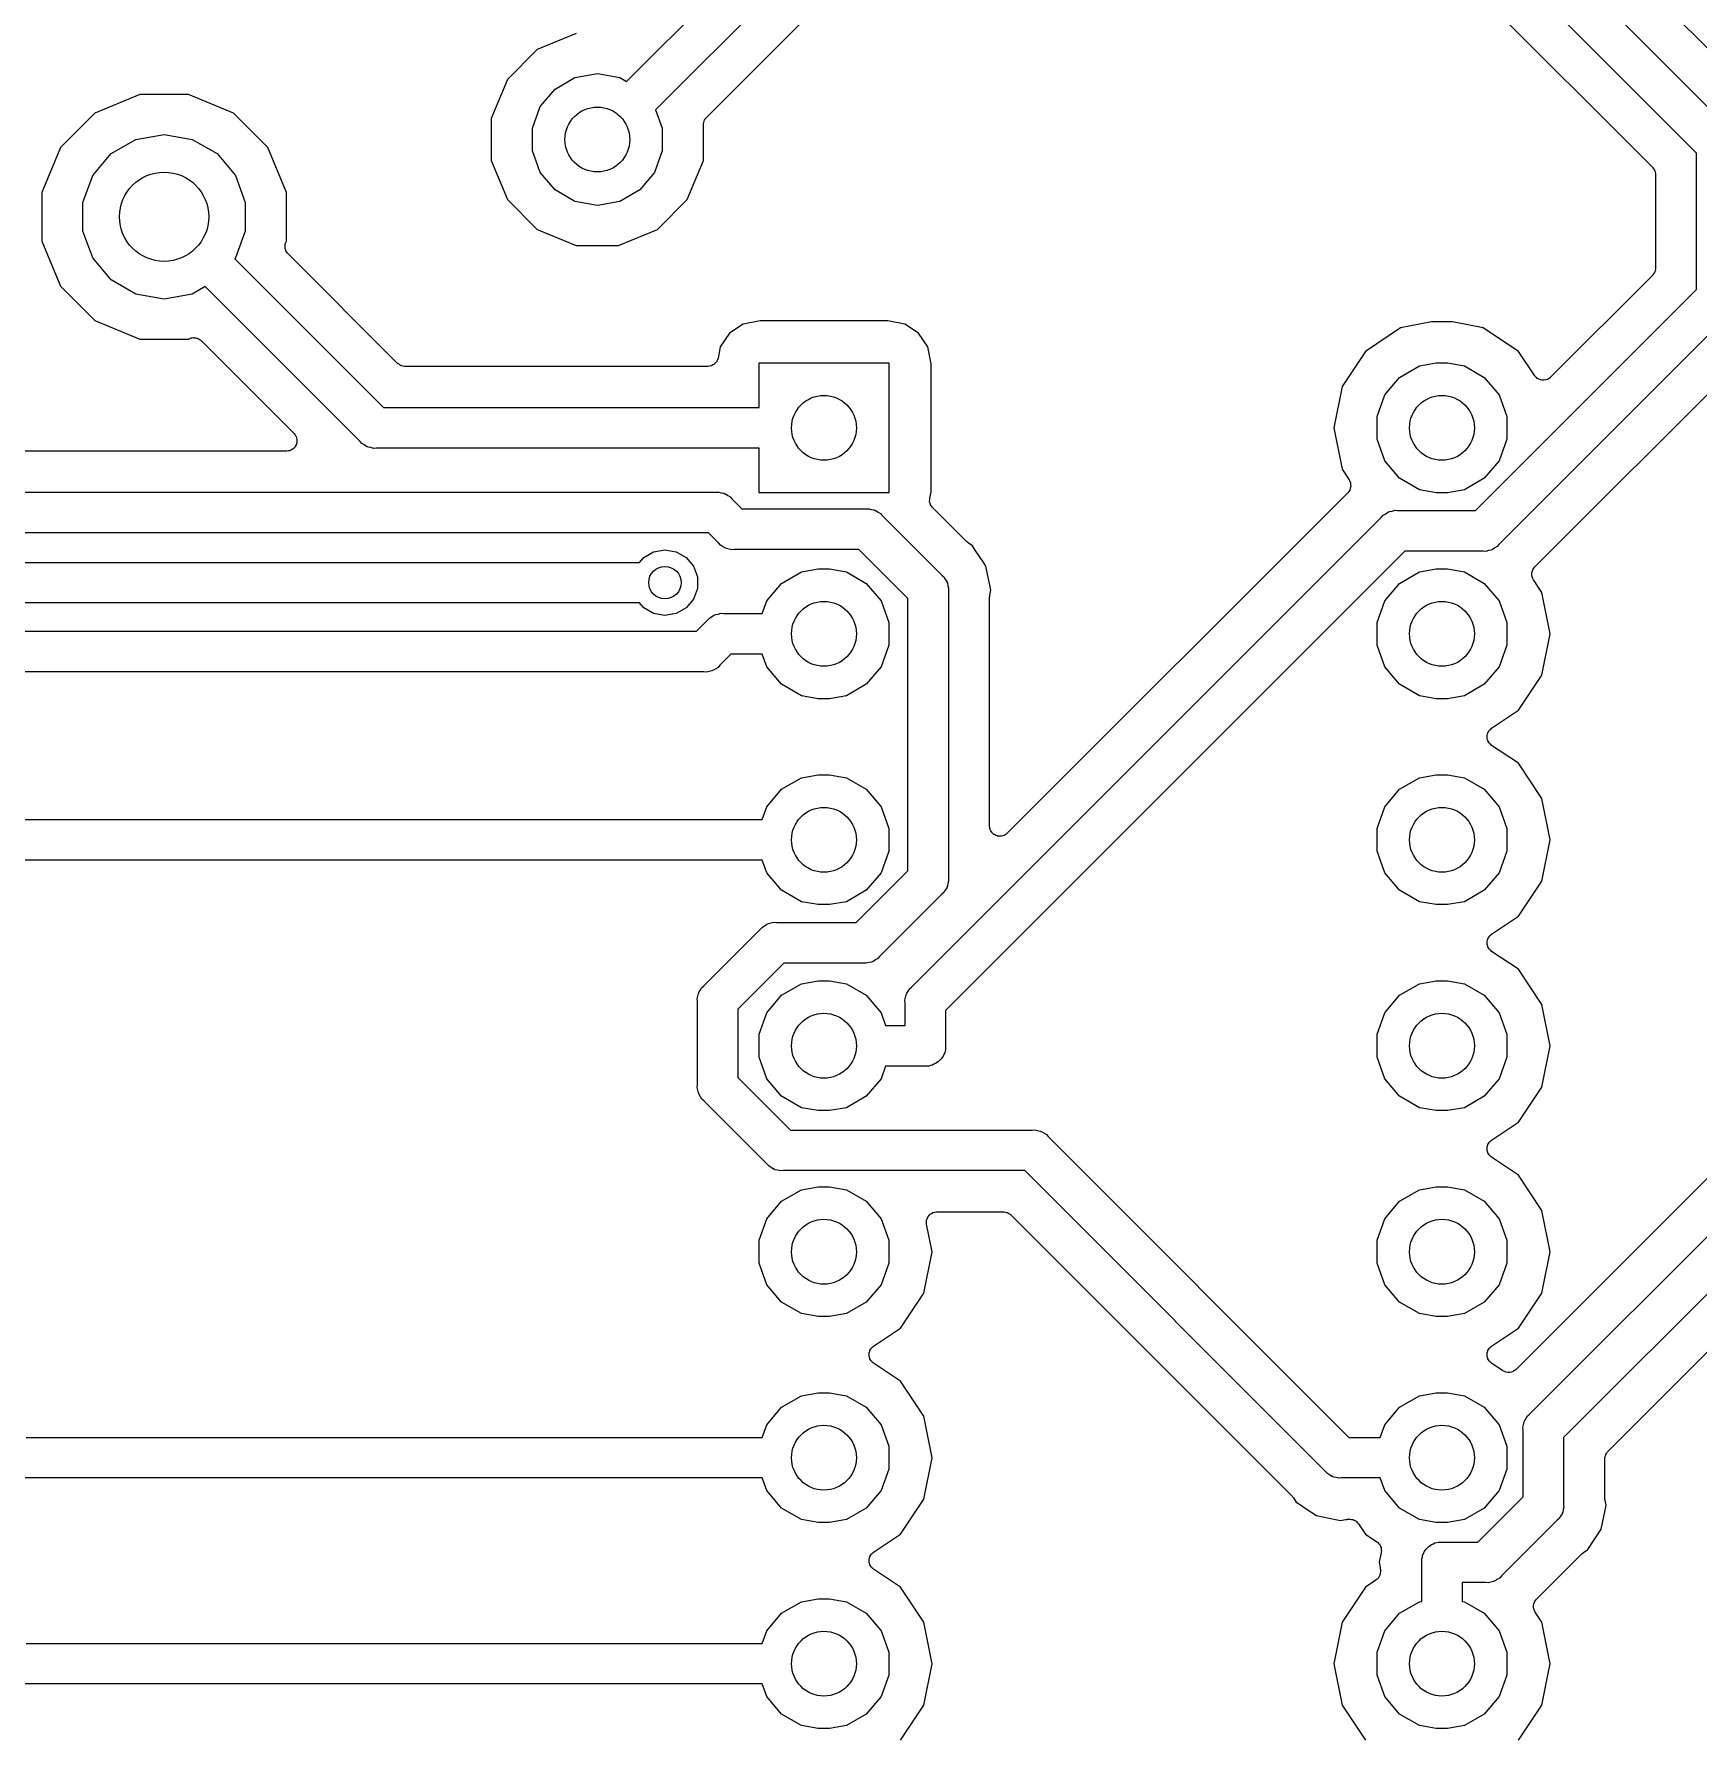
# Model space of a CAD drawing. Extents: x 137.1 to 186.2, y -96.2 to -47.4.
# Drawn here: x 148.76 to 169.27, y -85.56 to -64.61 of the extents above; entities that cross this region are included whole.
import ezdxf

# ---------------------------------------------------------------- set-up
doc = ezdxf.new("R2010")
doc.units = 0
doc.header["$MEASUREMENT"] = 0
doc.layers.add('BLACK', color=7, linetype='CONTINUOUS')

msp = doc.modelspace()

# ---------------------------------------------------------------- linework, layer by layer
at = {"layer": 'BLACK', "linetype": 'CONTINUOUS'}
for p, q in [((169.586, -64.9849), (167.309, -62.7081)), ((156.063, -65.1979), (158.248, -63.0134)), ((166.896, -63.0134), (169.609, -65.7265)), ((158.536, -63.4325), (156.421, -65.548)), ((169.256, -66.0801), (166.608, -63.4325)), ((157.047, -65.6398), (158.709, -63.9777)), ((166.435, -63.9777), (168.711, -66.2533)), ((155.442, -64.605), (154.961, -64.8041)), ((154.961, -64.8041), (154.593, -65.1721)), ((155.18, -65.2907), (155.424, -65.1496)), ((155.424, -65.1496), (155.702, -65.1007)), ((155.702, -65.1007), (155.98, -65.1496)), ((155.98, -65.1496), (156.063, -65.1979)), ((150.06, -65.3575), (149.506, -65.5871)), ((150.66, -65.3575), (150.06, -65.3575)), ((151.214, -65.5871), (150.66, -65.3575)), ((154.593, -65.1721), (154.394, -65.6528)), ((154.998, -65.5068), (155.18, -65.2907)), ((154.902, -65.7719), (154.998, -65.5068)), ((156.421, -65.548), (156.502, -65.7719)), ((149.506, -65.5871), (149.082, -66.0113)), ((151.344, -65.7174), (151.214, -65.5871)), ((151.638, -66.0113), (151.344, -65.7174)), ((151.344, -65.7174), (151.344, -65.7174)), ((154.394, -65.6528), (154.394, -66.1732)), ((154.902, -66.0541), (154.902, -65.7719)), ((156.502, -65.7719), (156.502, -66.0541)), ((157.01, -65.7185), (157.015, -65.7025)), ((157.011, -65.7241), (157.01, -65.7185)), ((157.01, -65.7296), (157.011, -65.7241)), ((157.01, -66.1732), (157.01, -65.7296)), ((157.015, -65.7025), (157.018, -65.6861)), ((157.018, -65.6861), (157.02, -65.6813)), ((157.02, -65.6813), (157.022, -65.6759)), ((157.022, -65.6759), (157.031, -65.6623)), ((157.031, -65.6623), (157.04, -65.6479)), ((157.04, -65.6479), (157.044, -65.6444)), ((157.044, -65.6444), (157.047, -65.6398)), ((149.707, -66.0876), (150.013, -65.9113)), ((150.013, -65.9113), (150.36, -65.8501)), ((150.36, -65.8501), (150.707, -65.9113)), ((150.707, -65.9113), (151.013, -66.0876)), ((149.082, -66.0113), (148.852, -66.5655)), ((149.481, -66.3578), (149.707, -66.0876)), ((151.013, -66.0876), (151.239, -66.3578)), ((151.868, -66.5655), (151.638, -66.0113)), ((154.394, -66.1732), (154.593, -66.6539)), ((154.998, -66.3192), (154.902, -66.0541)), ((156.502, -66.0541), (156.406, -66.3192)), ((156.811, -66.6539), (157.01, -66.1732)), ((169.256, -67.7638), (169.256, -66.0801)), ((149.36, -66.6892), (149.481, -66.3578)), ((151.239, -66.3578), (151.36, -66.6892)), ((155.18, -66.5353), (154.998, -66.3192)), ((156.406, -66.3192), (156.224, -66.5353)), ((168.711, -66.2533), (168.714, -66.2579)), ((168.714, -66.2579), (168.718, -66.2614)), ((168.718, -66.2614), (168.726, -66.2758)), ((168.726, -66.2758), (168.736, -66.2894)), ((168.736, -66.2894), (168.737, -66.2948)), ((168.737, -66.2948), (168.74, -66.2996)), ((168.74, -66.2996), (168.743, -66.316)), ((168.743, -66.316), (168.747, -66.332)), ((168.747, -66.332), (168.747, -66.3376)), ((168.747, -66.3376), (168.748, -66.3431)), ((168.748, -66.3431), (168.748, -67.5008)), ((148.852, -66.5655), (148.852, -67.1655)), ((151.868, -67.1655), (151.868, -66.5655)), ((155.424, -66.6764), (155.18, -66.5353)), ((156.224, -66.5353), (155.98, -66.6764)), ((149.36, -67.0418), (149.36, -66.6892)), ((151.36, -66.6892), (151.36, -67.0418)), ((154.593, -66.6539), (154.961, -67.0219)), ((155.702, -66.7253), (155.424, -66.6764)), ((155.98, -66.6764), (155.702, -66.7253)), ((156.443, -67.0219), (156.811, -66.6539)), ((149.481, -67.3732), (149.36, -67.0418)), ((151.36, -67.0418), (151.239, -67.3732)), ((154.961, -67.0219), (155.442, -67.221)), ((155.962, -67.221), (156.443, -67.0219)), ((148.852, -67.1655), (149.082, -67.7197)), ((151.851, -67.2263), (151.854, -67.2128)), ((151.852, -67.2346), (151.851, -67.2263)), ((151.851, -67.2429), (151.852, -67.2346)), ((151.855, -67.2563), (151.851, -67.2429)), ((151.854, -67.2128), (151.855, -67.199)), ((151.855, -67.199), (151.859, -67.1914)), ((151.857, -67.2701), (151.855, -67.2563)), ((151.859, -67.1914), (151.861, -67.1833)), ((151.861, -67.1833), (151.868, -67.1655)), ((155.442, -67.221), (155.962, -67.221)), ((149.707, -67.6434), (149.481, -67.3732)), ((151.239, -67.3732), (151.231, -67.3831)), ((151.231, -67.3831), (153.067, -69.219)), ((151.861, -67.2775), (151.857, -67.2701)), ((151.863, -67.2855), (151.861, -67.2775)), ((151.871, -67.2969), (151.863, -67.2855)), ((151.877, -67.3092), (151.871, -67.2969)), ((151.883, -67.3148), (151.877, -67.3092)), ((151.888, -67.3217), (151.883, -67.3148)), ((153.24, -68.6738), (151.888, -67.3217)), ((150.013, -67.8197), (149.707, -67.6434)), ((168.711, -67.5906), (167.455, -68.8459)), ((168.714, -67.586), (168.711, -67.5906)), ((168.718, -67.5825), (168.714, -67.586)), ((168.726, -67.5681), (168.718, -67.5825)), ((168.736, -67.5545), (168.726, -67.5681)), ((168.737, -67.5491), (168.736, -67.5545)), ((168.74, -67.5443), (168.737, -67.5491)), ((168.743, -67.5279), (168.74, -67.5443)), ((168.747, -67.5119), (168.743, -67.5279)), ((168.748, -67.5008), (168.747, -67.5063)), ((168.747, -67.5063), (168.747, -67.5119)), ((149.082, -67.7197), (149.506, -68.1439)), ((150.36, -67.8809), (150.013, -67.8197)), ((150.707, -67.8197), (150.36, -67.8809)), ((150.868, -67.727), (150.707, -67.8197)), ((152.779, -69.6381), (150.868, -67.727)), ((166.531, -70.489), (169.256, -67.7638)), ((169.675, -68.0519), (166.819, -70.9081)), ((149.506, -68.1439), (150.06, -68.3735)), ((157.33, -68.3028), (157.217, -68.4708)), ((157.498, -68.1905), (157.33, -68.3028)), ((157.709, -68.1486), (157.498, -68.1905)), ((159.283, -68.1486), (157.709, -68.1486)), ((159.494, -68.1905), (159.283, -68.1486)), ((159.662, -68.3028), (159.494, -68.1905)), ((159.775, -68.4708), (159.662, -68.3028)), ((165.606, -68.2369), (165.173, -68.526)), ((165.987, -68.161), (165.606, -68.2369)), ((166.245, -68.161), (165.987, -68.161)), ((166.626, -68.2369), (166.245, -68.161)), ((167.059, -68.526), (166.626, -68.2369)), ((150.06, -68.3735), (150.66, -68.3735)), ((150.66, -68.3735), (150.678, -68.3661)), ((150.678, -68.3661), (150.686, -68.3643)), ((150.686, -68.3643), (150.694, -68.3608)), ((150.694, -68.3608), (150.707, -68.3596)), ((150.707, -68.3596), (150.721, -68.3566)), ((150.721, -68.3566), (150.729, -68.3577)), ((150.729, -68.3577), (150.737, -68.3569)), ((150.737, -68.3569), (150.751, -68.3605)), ((150.751, -68.3605), (150.765, -68.3623)), ((150.765, -68.3623), (150.772, -68.3662)), ((150.772, -68.3662), (150.78, -68.3684)), ((150.78, -68.3684), (150.791, -68.3763)), ((150.791, -68.3763), (150.804, -68.3827)), ((150.804, -68.3827), (150.809, -68.3889)), ((150.809, -68.3889), (150.816, -68.3937)), ((150.816, -68.3937), (151.962, -69.5391)), ((157.217, -68.4708), (157.19, -68.6088)), ((159.816, -68.6815), (159.775, -68.4708)), ((167.261, -71.1842), (169.98, -68.465)), ((153.245, -68.677), (153.24, -68.6738)), ((153.248, -68.6813), (153.245, -68.677)), ((153.263, -68.6896), (153.248, -68.6813)), ((153.276, -68.6991), (153.263, -68.6896)), ((153.282, -68.7005), (153.276, -68.6991)), ((153.287, -68.7033), (153.282, -68.7005)), ((153.303, -68.7062), (153.287, -68.7033)), ((153.319, -68.7105), (153.303, -68.7062)), ((153.325, -68.71), (153.319, -68.7105)), ((153.33, -68.711), (153.325, -68.71)), ((157.065, -68.711), (153.33, -68.711)), ((157.086, -68.7074), (157.065, -68.711)), ((157.106, -68.7043), (157.086, -68.7074)), ((157.108, -68.7036), (157.106, -68.7043)), ((157.109, -68.7033), (157.108, -68.7036)), ((157.127, -68.693), (157.109, -68.7033)), ((157.145, -68.683), (157.127, -68.693)), ((157.146, -68.682), (157.145, -68.683)), ((157.147, -68.6813), (157.146, -68.682)), ((157.16, -68.6655), (157.147, -68.6813)), ((157.174, -68.6499), (157.16, -68.6655)), ((157.175, -68.6486), (157.174, -68.6499)), ((157.183, -68.6281), (157.175, -68.6475)), ((157.175, -68.6475), (157.175, -68.6486)), ((157.19, -68.6088), (157.183, -68.6281)), ((157.696, -69.219), (157.696, -68.669)), ((157.696, -68.669), (159.296, -68.669)), ((159.296, -68.669), (159.296, -70.269)), ((159.816, -70.2565), (159.816, -68.6815)), ((165.173, -68.526), (164.884, -68.9586)), ((165.594, -68.8467), (165.838, -68.7056)), ((165.838, -68.7056), (166.046, -68.669)), ((166.046, -68.669), (166.186, -68.669)), ((166.186, -68.669), (166.394, -68.7056)), ((166.394, -68.7056), (166.638, -68.8467)), ((167.26, -68.8267), (167.059, -68.526)), ((165.412, -69.0628), (165.594, -68.8467)), ((166.638, -68.8467), (166.82, -69.0628)), ((179.244, -68.8676), (167.029, -81.0827)), ((167.261, -68.8277), (167.26, -68.8267)), ((167.261, -68.8289), (167.261, -68.8277)), ((167.276, -68.8436), (167.261, -68.8289)), ((167.29, -68.8585), (167.276, -68.8436)), ((167.292, -68.8591), (167.29, -68.8585)), ((167.293, -68.8601), (167.292, -68.8591)), ((167.311, -68.8689), (167.293, -68.8601)), ((167.33, -68.878), (167.311, -68.8689)), ((167.331, -68.8782), (167.33, -68.878)), ((167.333, -68.8788), (167.331, -68.8782)), ((167.353, -68.8806), (167.333, -68.8788)), ((167.374, -68.8828), (167.353, -68.8806)), ((167.375, -68.8825), (167.374, -68.8828)), ((167.377, -68.8826), (167.375, -68.8825)), ((167.397, -68.8773), (167.377, -68.8826)), ((167.417, -68.8723), (167.397, -68.8773)), ((167.418, -68.8716), (167.417, -68.8723)), ((167.419, -68.8712), (167.418, -68.8716)), ((167.436, -68.8593), (167.419, -68.8712)), ((167.453, -68.8478), (167.436, -68.8593)), ((167.454, -68.8467), (167.453, -68.8478)), ((167.455, -68.8459), (167.454, -68.8467)), ((164.884, -68.9586), (164.782, -69.469)), ((165.316, -69.3279), (165.412, -69.0628)), ((166.82, -69.0628), (166.916, -69.3279)), ((153.067, -69.219), (157.696, -69.219)), ((165.316, -69.6101), (165.316, -69.3279)), ((166.916, -69.3279), (166.916, -69.6101)), ((167.197, -81.6324), (179.657, -69.1729)), ((151.962, -69.5391), (151.971, -69.5527)), ((151.971, -69.5527), (151.982, -69.5654)), ((164.782, -69.469), (164.884, -69.9794)), ((151.872, -69.7559), (147.428, -69.7559)), ((151.888, -69.753), (151.872, -69.7559)), ((151.905, -69.7516), (151.888, -69.753)), ((151.91, -69.7492), (151.905, -69.7516)), ((151.915, -69.7482), (151.91, -69.7492)), ((151.93, -69.7399), (151.915, -69.7482)), ((151.945, -69.7329), (151.93, -69.7399)), ((151.949, -69.729), (151.945, -69.7329)), ((151.953, -69.7262), (151.949, -69.729)), ((151.964, -69.7135), (151.953, -69.7262)), ((151.976, -69.7017), (151.964, -69.7135)), ((151.978, -69.6967), (151.976, -69.7017)), ((151.982, -69.6924), (151.978, -69.6967)), ((151.982, -69.5654), (151.984, -69.5707)), ((151.987, -69.6768), (151.982, -69.6924)), ((151.984, -69.5707), (151.987, -69.5752)), ((151.987, -69.5752), (151.991, -69.5913)), ((151.994, -69.6618), (151.987, -69.6768)), ((151.991, -69.5913), (151.997, -69.6068)), ((151.995, -69.6562), (151.994, -69.6618)), ((151.997, -69.651), (151.995, -69.6562)), ((151.997, -69.6068), (151.997, -69.6124)), ((151.997, -69.6124), (151.998, -69.6178)), ((151.998, -69.6178), (151.997, -69.6344)), ((151.997, -69.6344), (151.997, -69.651)), ((152.8, -69.6635), (152.779, -69.6381)), ((152.829, -69.68), (152.8, -69.6635)), ((152.856, -69.6991), (152.829, -69.68)), ((152.867, -69.702), (152.856, -69.6991)), ((152.877, -69.7075), (152.867, -69.702)), ((152.909, -69.7133), (152.877, -69.7075)), ((152.941, -69.7219), (152.909, -69.7133)), ((152.974, -69.719), (152.941, -69.7219)), ((157.696, -69.719), (152.974, -69.719)), ((157.696, -70.269), (157.696, -69.719)), ((165.412, -69.8752), (165.316, -69.6101)), ((166.916, -69.6101), (166.82, -69.8752)), ((179.945, -69.592), (167.616, -81.9205)), ((164.884, -69.9794), (164.97, -70.1087)), ((165.594, -70.0913), (165.412, -69.8752)), ((166.82, -69.8752), (166.638, -70.0913)), ((164.97, -70.1087), (164.979, -70.1277)), ((164.979, -70.1277), (164.987, -70.1464)), ((164.987, -70.1464), (164.988, -70.1478)), ((164.988, -70.1478), (164.988, -70.1491)), ((164.988, -70.1491), (164.989, -70.1698)), ((164.989, -70.1698), (164.991, -70.1904)), ((164.991, -70.1904), (164.991, -70.1917)), ((165.838, -70.2324), (165.594, -70.0913)), ((166.638, -70.0913), (166.394, -70.2324)), ((147.165, -70.2639), (157.165, -70.2639)), ((157.165, -70.2639), (157.198, -70.261)), ((157.198, -70.261), (157.23, -70.2696)), ((157.23, -70.2696), (157.263, -70.2754)), ((157.263, -70.2754), (157.273, -70.2809)), ((157.273, -70.2809), (157.284, -70.2838)), ((157.284, -70.2838), (157.311, -70.3028)), ((157.311, -70.3028), (157.339, -70.3194)), ((157.339, -70.3194), (157.361, -70.3448)), ((157.361, -70.3448), (157.485, -70.4695)), ((159.296, -70.269), (157.696, -70.269)), ((159.798, -70.374), (159.8, -70.3561)), ((159.799, -70.378), (159.798, -70.374)), ((159.799, -70.3822), (159.799, -70.378)), ((159.805, -70.3992), (159.799, -70.3822)), ((159.8, -70.3381), (159.816, -70.2565)), ((159.8, -70.3561), (159.8, -70.3381)), ((159.81, -70.4166), (159.805, -70.3992)), ((164.955, -70.2691), (160.755, -74.4691)), ((164.966, -70.2521), (164.955, -70.2691)), ((164.979, -70.2355), (164.966, -70.2521)), ((164.98, -70.233), (164.979, -70.2341)), ((164.979, -70.2341), (164.979, -70.2355)), ((164.985, -70.2129), (164.98, -70.233)), ((164.991, -70.1931), (164.985, -70.2129)), ((164.991, -70.1917), (164.991, -70.1931)), ((166.046, -70.269), (165.838, -70.2324)), ((166.186, -70.269), (166.046, -70.269)), ((166.394, -70.2324), (166.186, -70.269)), ((157.485, -70.4695), (159.019, -70.4695)), ((159.019, -70.4695), (159.052, -70.4666)), ((159.052, -70.4666), (159.084, -70.4752)), ((159.084, -70.4752), (159.117, -70.481)), ((159.117, -70.481), (159.126, -70.4865)), ((159.126, -70.4865), (159.137, -70.4894)), ((159.137, -70.4894), (159.164, -70.5084)), ((159.164, -70.5084), (159.193, -70.525)), ((159.193, -70.525), (159.214, -70.5504)), ((159.214, -70.5504), (159.949, -71.2849)), ((159.577, -76.3648), (165.372, -70.5699)), ((159.812, -70.42), (159.81, -70.4166)), ((159.813, -70.424), (159.812, -70.42)), ((159.825, -70.438), (159.813, -70.424)), ((159.835, -70.4527), (159.825, -70.438)), ((160.254, -70.8718), (159.835, -70.4527)), ((165.372, -70.5699), (165.393, -70.5445)), ((165.393, -70.5445), (165.422, -70.528)), ((165.422, -70.528), (165.449, -70.5089)), ((165.449, -70.5089), (165.46, -70.506)), ((165.46, -70.506), (165.47, -70.5005)), ((165.47, -70.5005), (165.502, -70.4947)), ((165.502, -70.4947), (165.534, -70.4861)), ((165.534, -70.4861), (165.567, -70.489)), ((165.567, -70.489), (166.531, -70.489)), ((157.073, -70.7639), (147.073, -70.7639)), ((157.197, -70.8886), (157.073, -70.7639)), ((156.274, -71.0665), (156.396, -70.9959)), ((156.396, -70.9959), (156.535, -70.9714)), ((156.535, -70.9714), (156.674, -70.9959)), ((156.674, -70.9959), (156.796, -71.0665)), ((157.219, -70.914), (157.197, -70.8886)), ((157.247, -70.9305), (157.219, -70.914)), ((157.275, -70.9496), (157.247, -70.9305)), ((157.285, -70.9525), (157.275, -70.9496)), ((157.295, -70.958), (157.285, -70.9525)), ((157.328, -70.9638), (157.295, -70.958)), ((157.36, -70.9724), (157.328, -70.9638)), ((157.393, -70.9695), (157.36, -70.9724)), ((158.926, -70.9695), (157.393, -70.9695)), ((159.53, -71.573), (158.926, -70.9695)), ((165.66, -70.989), (159.996, -76.6529)), ((160.264, -70.8789), (160.254, -70.8718)), ((160.273, -70.8876), (160.264, -70.8789)), ((160.326, -70.9229), (160.273, -70.8876)), ((160.362, -70.9758), (160.326, -70.9229)), ((160.468, -71.1354), (160.362, -70.9758)), ((166.623, -70.989), (165.66, -70.989)), ((166.656, -70.9919), (166.623, -70.989)), ((166.688, -70.9833), (166.656, -70.9919)), ((166.721, -70.9775), (166.688, -70.9833)), ((166.731, -70.972), (166.721, -70.9775)), ((166.741, -70.9691), (166.731, -70.972)), ((166.769, -70.95), (166.741, -70.9691)), ((166.797, -70.9335), (166.769, -70.95)), ((166.819, -70.9081), (166.797, -70.9335)), ((145.489, -71.1276), (156.222, -71.1276)), ((156.222, -71.1276), (156.274, -71.0665)), ((156.796, -71.0665), (156.886, -71.1745)), ((156.886, -71.1745), (156.935, -71.3071)), ((158.218, -71.2456), (158.426, -71.209)), ((158.426, -71.209), (158.566, -71.209)), ((158.566, -71.209), (158.774, -71.2456)), ((160.494, -71.1736), (160.468, -71.1354)), ((160.468, -71.1354), (160.468, -71.1354)), ((160.54, -71.407), (160.494, -71.1736)), ((165.838, -71.2456), (166.046, -71.209)), ((166.046, -71.209), (166.186, -71.209)), ((166.186, -71.209), (166.394, -71.2456)), ((167.23, -71.2403), (167.236, -71.2203)), ((167.236, -71.2192), (167.237, -71.2178)), ((167.236, -71.2203), (167.236, -71.2192)), ((167.237, -71.2178), (167.249, -71.2012)), ((167.249, -71.2012), (167.261, -71.1842)), ((156.935, -71.3071), (156.935, -71.4481)), ((157.792, -71.6028), (157.974, -71.3867)), ((157.974, -71.3867), (158.218, -71.2456)), ((158.774, -71.2456), (159.018, -71.3867)), ((159.018, -71.3867), (159.2, -71.6028)), ((159.949, -71.2849), (159.974, -71.3062)), ((159.974, -71.3062), (159.991, -71.3349)), ((159.991, -71.3349), (160.01, -71.3621)), ((160.01, -71.3621), (160.013, -71.3729)), ((160.013, -71.3729), (160.018, -71.3826)), ((160.018, -71.3826), (160.024, -71.4152)), ((160.024, -71.4152), (160.033, -71.4473)), ((160.033, -71.4473), (160.03, -71.4803)), ((160.553, -71.4694), (160.54, -71.407)), ((160.54, -71.407), (160.54, -71.407)), ((165.412, -71.6028), (165.594, -71.3867)), ((165.594, -71.3867), (165.838, -71.2456)), ((166.394, -71.2456), (166.638, -71.3867)), ((166.638, -71.3867), (166.82, -71.6028)), ((167.224, -71.2629), (167.225, -71.2616)), ((167.226, -71.2835), (167.224, -71.2629)), ((167.225, -71.2602), (167.23, -71.2403)), ((167.225, -71.2616), (167.225, -71.2602)), ((167.227, -71.3042), (167.226, -71.2835)), ((167.228, -71.3055), (167.227, -71.3042)), ((167.228, -71.3069), (167.228, -71.3055)), ((167.237, -71.3256), (167.228, -71.3069)), ((167.245, -71.3446), (167.237, -71.3256)), ((167.348, -71.4986), (167.245, -71.3446)), ((156.222, -71.6276), (145.396, -71.6276)), ((156.274, -71.6887), (156.222, -71.6276)), ((156.886, -71.5807), (156.796, -71.6887)), ((156.935, -71.4481), (156.886, -71.5807)), ((157.736, -71.759), (157.792, -71.6028)), ((159.2, -71.6028), (159.296, -71.8679)), ((159.53, -74.9319), (159.53, -71.573)), ((160.03, -71.4803), (160.03, -75.0246)), ((160.538, -71.5566), (160.54, -71.5443)), ((160.538, -74.3793), (160.538, -71.5566)), ((160.54, -71.5318), (160.553, -71.4694)), ((160.54, -71.5443), (160.54, -71.5318)), ((165.316, -71.8679), (165.412, -71.6028)), ((166.82, -71.6028), (166.916, -71.8679)), ((167.45, -72.009), (167.348, -71.4986)), ((156.396, -71.7593), (156.274, -71.6887)), ((156.535, -71.7838), (156.396, -71.7593)), ((156.674, -71.7593), (156.535, -71.7838)), ((156.796, -71.6887), (156.674, -71.7593)), ((156.923, -71.9779), (157.061, -71.8399)), ((157.061, -71.8399), (157.083, -71.8145)), ((157.083, -71.8145), (157.111, -71.798)), ((157.111, -71.798), (157.138, -71.7789)), ((157.138, -71.7789), (157.149, -71.776)), ((157.149, -71.776), (157.159, -71.7705)), ((157.159, -71.7705), (157.192, -71.7647)), ((157.192, -71.7647), (157.224, -71.7561)), ((157.224, -71.7561), (157.257, -71.759)), ((157.257, -71.759), (157.736, -71.759)), ((143.799, -71.9779), (156.923, -71.9779)), ((159.296, -71.8679), (159.296, -72.1501)), ((165.316, -72.1501), (165.316, -71.8679)), ((166.916, -71.8679), (166.916, -72.1501)), ((167.348, -72.5194), (167.45, -72.009)), ((157.349, -72.259), (157.211, -72.397)), ((157.736, -72.259), (157.349, -72.259)), ((157.792, -72.4152), (157.736, -72.259)), ((159.296, -72.1501), (159.2, -72.4152)), ((165.412, -72.4152), (165.316, -72.1501)), ((166.916, -72.1501), (166.82, -72.4152)), ((157.016, -72.4779), (143.707, -72.4779)), ((157.049, -72.4808), (157.016, -72.4779)), ((157.081, -72.4722), (157.049, -72.4808)), ((157.114, -72.4664), (157.081, -72.4722)), ((157.123, -72.4609), (157.114, -72.4664)), ((157.134, -72.458), (157.123, -72.4609)), ((157.161, -72.4389), (157.134, -72.458)), ((157.19, -72.4224), (157.161, -72.4389)), ((157.211, -72.397), (157.19, -72.4224)), ((157.974, -72.6313), (157.792, -72.4152)), ((159.2, -72.4152), (159.018, -72.6313)), ((165.594, -72.6313), (165.412, -72.4152)), ((166.82, -72.4152), (166.638, -72.6313)), ((158.218, -72.7724), (157.974, -72.6313)), ((159.018, -72.6313), (158.774, -72.7724)), ((165.838, -72.7724), (165.594, -72.6313)), ((166.638, -72.6313), (166.394, -72.7724)), ((167.059, -72.952), (167.348, -72.5194)), ((158.426, -72.809), (158.218, -72.7724)), ((158.566, -72.809), (158.426, -72.809)), ((158.774, -72.7724), (158.566, -72.809)), ((166.046, -72.809), (165.838, -72.7724)), ((166.186, -72.809), (166.046, -72.809)), ((166.394, -72.7724), (166.186, -72.809)), ((166.728, -73.1734), (167.059, -72.952)), ((166.672, -73.2707), (166.675, -73.2572)), ((166.672, -73.279), (166.672, -73.2707)), ((166.672, -73.2873), (166.672, -73.279)), ((166.675, -73.3008), (166.672, -73.2873)), ((166.675, -73.2572), (166.676, -73.2435)), ((166.676, -73.3145), (166.675, -73.3008)), ((166.676, -73.2435), (166.68, -73.236)), ((166.68, -73.322), (166.676, -73.3145)), ((166.68, -73.236), (166.682, -73.2279)), ((166.682, -73.3301), (166.68, -73.322)), ((166.682, -73.2279), (166.69, -73.2163)), ((166.69, -73.3417), (166.682, -73.3301)), ((166.69, -73.2163), (166.696, -73.2039)), ((166.696, -73.2039), (166.702, -73.1981)), ((166.702, -73.1981), (166.707, -73.1912)), ((166.707, -73.1912), (166.718, -73.183)), ((166.718, -73.183), (166.728, -73.1734)), ((166.696, -73.3541), (166.69, -73.3417)), ((166.702, -73.3599), (166.696, -73.3541)), ((166.707, -73.3668), (166.702, -73.3599)), ((166.718, -73.375), (166.707, -73.3668)), ((166.728, -73.3846), (166.718, -73.375)), ((167.059, -73.606), (166.728, -73.3846)), ((158.218, -73.7856), (158.426, -73.749)), ((158.426, -73.749), (158.566, -73.749)), ((158.566, -73.749), (158.774, -73.7856)), ((165.838, -73.7856), (166.046, -73.749)), ((166.046, -73.749), (166.186, -73.749)), ((166.186, -73.749), (166.394, -73.7856)), ((167.348, -74.0386), (167.059, -73.606)), ((157.792, -74.1428), (157.974, -73.9267)), ((157.974, -73.9267), (158.218, -73.7856)), ((158.774, -73.7856), (159.018, -73.9267)), ((159.018, -73.9267), (159.2, -74.1428)), ((165.412, -74.1428), (165.594, -73.9267)), ((165.594, -73.9267), (165.838, -73.7856)), ((166.394, -73.7856), (166.638, -73.9267)), ((166.638, -73.9267), (166.82, -74.1428)), ((157.736, -74.299), (157.792, -74.1428)), ((159.2, -74.1428), (159.296, -74.4079)), ((165.316, -74.4079), (165.412, -74.1428)), ((166.82, -74.1428), (166.916, -74.4079)), ((167.45, -74.549), (167.348, -74.0386)), ((143.58, -74.299), (157.736, -74.299)), ((160.541, -74.3957), (160.538, -74.3793)), ((159.296, -74.4079), (159.296, -74.6901)), ((160.542, -74.4122), (160.541, -74.3957)), ((160.544, -74.4173), (160.542, -74.4122)), ((160.545, -74.4228), (160.544, -74.4173)), ((160.554, -74.4371), (160.545, -74.4228)), ((160.561, -74.4522), (160.554, -74.4371)), ((160.565, -74.4561), (160.561, -74.4522)), ((160.567, -74.461), (160.565, -74.4561)), ((160.58, -74.4716), (160.567, -74.461)), ((160.592, -74.4834), (160.58, -74.4716)), ((160.597, -74.4857), (160.592, -74.4834)), ((160.601, -74.4893), (160.597, -74.4857)), ((160.617, -74.495), (160.601, -74.4893)), ((160.632, -74.502), (160.617, -74.495)), ((160.637, -74.5025), (160.632, -74.502)), ((160.643, -74.5044), (160.637, -74.5025)), ((160.659, -74.5044), (160.643, -74.5044)), ((160.676, -74.5058), (160.659, -74.5044)), ((160.681, -74.5044), (160.676, -74.5058)), ((160.687, -74.5044), (160.681, -74.5044)), ((160.702, -74.4987), (160.687, -74.5044)), ((160.718, -74.4944), (160.702, -74.4987)), ((160.723, -74.4912), (160.718, -74.4944)), ((160.728, -74.4893), (160.723, -74.4912)), ((160.741, -74.4786), (160.728, -74.4893)), ((160.755, -74.4691), (160.741, -74.4786)), ((165.316, -74.6901), (165.316, -74.4079)), ((166.916, -74.4079), (166.916, -74.6901)), ((167.348, -75.0594), (167.45, -74.549)), ((157.736, -74.799), (143.488, -74.799)), ((157.792, -74.9552), (157.736, -74.799)), ((159.296, -74.6901), (159.2, -74.9552)), ((165.412, -74.9552), (165.316, -74.6901)), ((166.916, -74.6901), (166.82, -74.9552)), ((157.974, -75.1713), (157.792, -74.9552)), ((158.893, -75.569), (159.53, -74.9319)), ((159.2, -74.9552), (159.018, -75.1713)), ((165.594, -75.1713), (165.412, -74.9552)), ((166.82, -74.9552), (166.638, -75.1713)), ((158.218, -75.3124), (157.974, -75.1713)), ((159.018, -75.1713), (158.774, -75.3124)), ((159.974, -75.1987), (159.949, -75.22)), ((159.991, -75.17), (159.974, -75.1987)), ((160.01, -75.1428), (159.991, -75.17)), ((160.013, -75.132), (160.01, -75.1428)), ((160.018, -75.1223), (160.013, -75.132)), ((160.024, -75.0897), (160.018, -75.1223)), ((160.033, -75.0576), (160.024, -75.0897)), ((160.03, -75.0246), (160.033, -75.0576)), ((165.838, -75.3124), (165.594, -75.1713)), ((166.638, -75.1713), (166.394, -75.3124)), ((167.059, -75.492), (167.348, -75.0594)), ((158.426, -75.349), (158.218, -75.3124)), ((158.566, -75.349), (158.426, -75.349)), ((158.774, -75.3124), (158.566, -75.349)), ((159.949, -75.22), (159.181, -75.9881)), ((166.046, -75.349), (165.838, -75.3124)), ((166.186, -75.349), (166.046, -75.349)), ((166.394, -75.3124), (166.186, -75.349)), ((157.715, -75.6499), (157.737, -75.6245)), ((157.737, -75.6245), (157.765, -75.608)), ((157.765, -75.608), (157.792, -75.5889)), ((157.792, -75.5889), (157.803, -75.586)), ((157.803, -75.586), (157.813, -75.5805)), ((157.813, -75.5805), (157.846, -75.5747)), ((157.846, -75.5747), (157.878, -75.5661)), ((157.878, -75.5661), (157.911, -75.569)), ((157.911, -75.569), (158.893, -75.569)), ((166.728, -75.7134), (167.059, -75.492)), ((157.017, -76.3479), (157.715, -75.6499)), ((166.672, -75.8107), (166.675, -75.7972)), ((166.672, -75.819), (166.672, -75.8107)), ((166.672, -75.8273), (166.672, -75.819)), ((166.675, -75.8408), (166.672, -75.8273)), ((166.675, -75.7972), (166.676, -75.7835)), ((166.676, -75.8545), (166.675, -75.8408)), ((166.676, -75.7835), (166.68, -75.776)), ((166.68, -75.776), (166.682, -75.7679)), ((166.682, -75.7679), (166.69, -75.7563)), ((166.69, -75.7563), (166.696, -75.7439)), ((166.696, -75.7439), (166.702, -75.7381)), ((166.702, -75.7381), (166.707, -75.7312)), ((166.707, -75.7312), (166.718, -75.723)), ((166.718, -75.723), (166.728, -75.7134)), ((159.093, -76.052), (159.083, -76.0575)), ((159.103, -76.0491), (159.093, -76.052)), ((159.131, -76.0301), (159.103, -76.0491)), ((159.159, -76.0135), (159.131, -76.0301)), ((159.181, -75.9881), (159.159, -76.0135)), ((166.68, -75.862), (166.676, -75.8545)), ((166.682, -75.8701), (166.68, -75.862)), ((166.69, -75.8817), (166.682, -75.8701)), ((166.696, -75.8941), (166.69, -75.8817)), ((166.702, -75.8999), (166.696, -75.8941)), ((166.707, -75.9068), (166.702, -75.8999)), ((166.718, -75.915), (166.707, -75.9068)), ((166.728, -75.9246), (166.718, -75.915)), ((167.059, -76.146), (166.728, -75.9246)), ((158.003, -76.069), (157.436, -76.636)), ((158.985, -76.069), (158.003, -76.069)), ((159.018, -76.0719), (158.985, -76.069)), ((159.05, -76.0633), (159.018, -76.0719)), ((159.083, -76.0575), (159.05, -76.0633)), ((167.348, -76.5786), (167.059, -76.146)), ((156.942, -76.4782), (156.948, -76.4456)), ((156.948, -76.4456), (156.953, -76.4359)), ((156.953, -76.4359), (156.956, -76.4251)), ((156.956, -76.4251), (156.975, -76.3979)), ((156.975, -76.3979), (156.992, -76.3692)), ((156.992, -76.3692), (157.017, -76.3479)), ((157.792, -76.6828), (157.974, -76.4667)), ((157.974, -76.4667), (158.218, -76.3256)), ((158.218, -76.3256), (158.426, -76.289)), ((158.426, -76.289), (158.566, -76.289)), ((158.566, -76.289), (158.774, -76.3256)), ((158.774, -76.3256), (159.018, -76.4667)), ((159.018, -76.4667), (159.2, -76.6828)), ((159.502, -76.4951), (159.508, -76.4625)), ((159.508, -76.4625), (159.513, -76.4528)), ((159.513, -76.4528), (159.516, -76.442)), ((159.516, -76.442), (159.535, -76.4148)), ((159.535, -76.4148), (159.552, -76.3861)), ((159.552, -76.3861), (159.577, -76.3648)), ((165.412, -76.6828), (165.594, -76.4667)), ((165.594, -76.4667), (165.838, -76.3256)), ((165.838, -76.3256), (166.046, -76.289)), ((166.046, -76.289), (166.186, -76.289)), ((166.186, -76.289), (166.394, -76.3256)), ((166.394, -76.3256), (166.638, -76.4667)), ((166.638, -76.4667), (166.82, -76.6828)), ((156.933, -76.5103), (156.942, -76.4782)), ((156.936, -76.5433), (156.933, -76.5103)), ((156.936, -77.5723), (156.936, -76.5433)), ((157.436, -76.636), (157.436, -77.4796)), ((157.696, -76.9479), (157.792, -76.6828)), ((159.2, -76.6828), (159.256, -76.839)), ((159.493, -76.5272), (159.502, -76.4951)), ((159.496, -76.5602), (159.493, -76.5272)), ((159.496, -76.839), (159.496, -76.5602)), ((159.996, -76.6529), (159.996, -77.1109)), ((165.316, -76.9479), (165.412, -76.6828)), ((166.82, -76.6828), (166.916, -76.9479)), ((167.45, -77.089), (167.348, -76.5786)), ((159.256, -76.839), (159.496, -76.839)), ((157.696, -77.2301), (157.696, -76.9479)), ((165.316, -77.2301), (165.316, -76.9479)), ((166.916, -76.9479), (166.916, -77.2301)), ((167.348, -77.5994), (167.45, -77.089)), ((157.792, -77.4952), (157.696, -77.2301)), ((159.873, -77.3088), (159.852, -77.3164)), ((159.89, -77.2946), (159.873, -77.3088)), ((159.909, -77.2835), (159.89, -77.2946)), ((159.924, -77.2665), (159.909, -77.2835)), ((159.941, -77.2522), (159.924, -77.2665)), ((159.952, -77.2329), (159.941, -77.2522)), ((159.966, -77.2159), (159.952, -77.2329)), ((159.974, -77.1951), (159.966, -77.2159)), ((159.985, -77.1758), (159.974, -77.1951)), ((159.989, -77.1539), (159.985, -77.1758)), ((159.996, -77.1331), (159.989, -77.1539)), ((159.996, -77.1109), (159.996, -77.1109)), ((159.996, -77.1109), (159.996, -77.1331)), ((165.412, -77.4952), (165.316, -77.2301)), ((166.916, -77.2301), (166.82, -77.4952)), ((157.436, -77.4796), (158.085, -78.1287)), ((157.974, -77.7113), (157.792, -77.4952)), ((159.2, -77.4952), (159.018, -77.7113)), ((159.256, -77.339), (159.2, -77.4952)), ((159.768, -77.339), (159.256, -77.339)), ((159.79, -77.339), (159.768, -77.339)), ((159.768, -77.339), (159.768, -77.339)), ((159.811, -77.3314), (159.79, -77.339)), ((159.833, -77.3275), (159.811, -77.3314)), ((159.852, -77.3164), (159.833, -77.3275)), ((165.594, -77.7113), (165.412, -77.4952)), ((166.82, -77.4952), (166.638, -77.7113)), ((156.933, -77.6053), (156.936, -77.5723)), ((156.942, -77.6374), (156.933, -77.6053)), ((156.948, -77.67), (156.942, -77.6374)), ((156.953, -77.6797), (156.948, -77.67)), ((156.956, -77.6905), (156.953, -77.6797)), ((156.975, -77.7177), (156.956, -77.6905)), ((156.992, -77.7464), (156.975, -77.7177)), ((158.218, -77.8524), (157.974, -77.7113)), ((159.018, -77.7113), (158.774, -77.8524)), ((165.838, -77.8524), (165.594, -77.7113)), ((166.638, -77.7113), (166.394, -77.8524)), ((167.059, -78.032), (167.348, -77.5994)), ((157.017, -77.7677), (156.992, -77.7464)), ((157.797, -78.5478), (157.017, -77.7677)), ((158.426, -77.889), (158.218, -77.8524)), ((158.566, -77.889), (158.426, -77.889)), ((158.774, -77.8524), (158.566, -77.889)), ((166.046, -77.889), (165.838, -77.8524)), ((166.186, -77.889), (166.046, -77.889)), ((166.394, -77.8524), (166.186, -77.889)), ((158.085, -78.1287), (161.064, -78.1287)), ((161.064, -78.1287), (161.098, -78.1258)), ((161.098, -78.1258), (161.13, -78.1344)), ((161.13, -78.1344), (161.162, -78.1402)), ((161.162, -78.1402), (161.172, -78.1457)), ((161.172, -78.1457), (161.183, -78.1486)), ((161.183, -78.1486), (161.21, -78.1676)), ((166.728, -78.2534), (167.059, -78.032)), ((161.21, -78.1676), (161.239, -78.1842)), ((161.239, -78.1842), (161.26, -78.2096)), ((161.26, -78.2096), (164.969, -81.919)), ((166.672, -78.3507), (166.675, -78.3372)), ((166.672, -78.359), (166.672, -78.3507)), ((166.672, -78.3673), (166.672, -78.359)), ((166.675, -78.3372), (166.676, -78.3235)), ((166.676, -78.3235), (166.68, -78.316)), ((166.68, -78.316), (166.682, -78.3079)), ((166.682, -78.3079), (166.69, -78.2963)), ((166.69, -78.2963), (166.696, -78.2839)), ((166.696, -78.2839), (166.702, -78.2781)), ((166.702, -78.2781), (166.707, -78.2712)), ((166.707, -78.2712), (166.718, -78.263)), ((166.718, -78.263), (166.728, -78.2534)), ((157.819, -78.5732), (157.797, -78.5478)), ((166.675, -78.3808), (166.672, -78.3673)), ((166.676, -78.3945), (166.675, -78.3808)), ((166.68, -78.402), (166.676, -78.3945)), ((166.682, -78.4101), (166.68, -78.402)), ((166.69, -78.4217), (166.682, -78.4101)), ((166.696, -78.4341), (166.69, -78.4217)), ((166.702, -78.4399), (166.696, -78.4341)), ((166.707, -78.4468), (166.702, -78.4399)), ((166.718, -78.455), (166.707, -78.4468)), ((166.728, -78.4646), (166.718, -78.455)), ((167.059, -78.686), (166.728, -78.4646)), ((157.847, -78.5897), (157.819, -78.5732)), ((157.875, -78.6088), (157.847, -78.5897)), ((157.885, -78.6117), (157.875, -78.6088)), ((157.895, -78.6172), (157.885, -78.6117)), ((157.928, -78.623), (157.895, -78.6172)), ((157.96, -78.6316), (157.928, -78.623)), ((157.993, -78.6287), (157.96, -78.6316)), ((160.972, -78.6287), (157.993, -78.6287)), ((164.681, -82.3381), (160.972, -78.6287)), ((167.348, -79.1186), (167.059, -78.686)), ((157.974, -79.0067), (158.218, -78.8656)), ((158.218, -78.8656), (158.426, -78.829)), ((158.426, -78.829), (158.566, -78.829)), ((158.566, -78.829), (158.774, -78.8656)), ((158.774, -78.8656), (159.018, -79.0067)), ((165.594, -79.0067), (165.838, -78.8656)), ((165.838, -78.8656), (166.046, -78.829)), ((166.046, -78.829), (166.186, -78.829)), ((166.186, -78.829), (166.394, -78.8656)), ((166.394, -78.8656), (166.638, -79.0067)), ((157.792, -79.2228), (157.974, -79.0067)), ((159.018, -79.0067), (159.2, -79.2228)), ((159.776, -79.2002), (159.79, -79.1843)), ((159.776, -79.2015), (159.776, -79.2002)), ((159.79, -79.1843), (159.803, -79.1682)), ((159.803, -79.1682), (159.804, -79.1675)), ((159.804, -79.1675), (159.805, -79.1664)), ((159.805, -79.1664), (159.823, -79.1561)), ((159.823, -79.1561), (159.84, -79.1453)), ((159.84, -79.1453), (159.842, -79.1451)), ((159.842, -79.1451), (159.843, -79.1444)), ((159.843, -79.1444), (159.863, -79.1408)), ((159.863, -79.1408), (159.884, -79.1367)), ((159.884, -79.1367), (159.885, -79.1369)), ((159.885, -79.1369), (159.886, -79.1367)), ((159.886, -79.1367), (160.709, -79.1367)), ((160.709, -79.1367), (160.714, -79.1377)), ((160.714, -79.1377), (160.72, -79.1372)), ((160.72, -79.1372), (160.736, -79.1415)), ((160.736, -79.1415), (160.752, -79.1444)), ((160.752, -79.1444), (160.757, -79.1472)), ((160.757, -79.1472), (160.762, -79.1486)), ((160.762, -79.1486), (160.776, -79.1581)), ((160.776, -79.1581), (160.79, -79.1664)), ((160.79, -79.1664), (160.794, -79.1707)), ((160.794, -79.1707), (160.799, -79.1739)), ((160.799, -79.1739), (164.268, -82.6434)), ((165.412, -79.2228), (165.594, -79.0067)), ((166.638, -79.0067), (166.82, -79.2228)), ((167.45, -79.629), (167.348, -79.1186)), ((157.696, -79.4879), (157.792, -79.2228)), ((159.2, -79.2228), (159.296, -79.4879)), ((159.761, -79.2416), (159.768, -79.2222)), ((159.761, -79.2431), (159.761, -79.2416)), ((159.761, -79.2444), (159.761, -79.2431)), ((159.761, -79.2651), (159.761, -79.2444)), ((159.761, -79.2858), (159.761, -79.2651)), ((159.762, -79.2871), (159.761, -79.2858)), ((159.762, -79.2885), (159.762, -79.2871)), ((159.83, -79.629), (159.762, -79.2885)), ((159.768, -79.2222), (159.775, -79.2026)), ((159.775, -79.2026), (159.776, -79.2015)), ((165.316, -79.4879), (165.412, -79.2228)), ((166.82, -79.2228), (166.916, -79.4879)), ((157.696, -79.7701), (157.696, -79.4879)), ((159.296, -79.4879), (159.296, -79.7701)), ((165.316, -79.7701), (165.316, -79.4879)), ((166.916, -79.4879), (166.916, -79.7701)), ((157.792, -80.0352), (157.696, -79.7701)), ((159.296, -79.7701), (159.2, -80.0352)), ((159.728, -80.1394), (159.83, -79.629)), ((165.412, -80.0352), (165.316, -79.7701)), ((166.916, -79.7701), (166.82, -80.0352)), ((167.348, -80.1394), (167.45, -79.629)), ((157.974, -80.2513), (157.792, -80.0352)), ((159.2, -80.0352), (159.018, -80.2513)), ((165.594, -80.2513), (165.412, -80.0352)), ((166.82, -80.0352), (166.638, -80.2513)), ((159.439, -80.572), (159.728, -80.1394)), ((167.059, -80.572), (167.348, -80.1394)), ((158.218, -80.3924), (157.974, -80.2513)), ((158.426, -80.429), (158.218, -80.3924)), ((158.566, -80.429), (158.426, -80.429)), ((158.774, -80.3924), (158.566, -80.429)), ((159.018, -80.2513), (158.774, -80.3924)), ((165.838, -80.3924), (165.594, -80.2513)), ((166.046, -80.429), (165.838, -80.3924)), ((166.186, -80.429), (166.046, -80.429)), ((166.394, -80.3924), (166.186, -80.429)), ((166.638, -80.2513), (166.394, -80.3924)), ((159.108, -80.7934), (159.439, -80.572)), ((166.728, -80.7934), (167.059, -80.572)), ((159.055, -80.8772), (159.056, -80.8635)), ((159.056, -80.8635), (159.06, -80.856)), ((159.06, -80.856), (159.062, -80.8479)), ((159.062, -80.8479), (159.07, -80.8363)), ((159.07, -80.8363), (159.076, -80.8239)), ((159.076, -80.8239), (159.082, -80.8181)), ((159.082, -80.8181), (159.087, -80.8112)), ((159.087, -80.8112), (159.098, -80.803)), ((159.098, -80.803), (159.108, -80.7934)), ((166.675, -80.8772), (166.676, -80.8635)), ((166.676, -80.8635), (166.68, -80.856)), ((166.68, -80.856), (166.682, -80.8478)), ((166.682, -80.8478), (166.69, -80.8363)), ((166.69, -80.8363), (166.696, -80.8239)), ((166.696, -80.8239), (166.702, -80.8181)), ((166.702, -80.8181), (166.707, -80.8112)), ((166.707, -80.8112), (166.718, -80.803)), ((166.718, -80.803), (166.728, -80.7934)), ((168.161, -82.0937), (169.539, -80.7166)), ((159.052, -80.8907), (159.055, -80.8772)), ((159.052, -80.899), (159.052, -80.8907)), ((159.052, -80.9073), (159.052, -80.899)), ((159.055, -80.9208), (159.052, -80.9073)), ((159.056, -80.9345), (159.055, -80.9208)), ((159.06, -80.942), (159.056, -80.9345)), ((159.062, -80.9501), (159.06, -80.942)), ((159.07, -80.9617), (159.062, -80.9501)), ((159.076, -80.9741), (159.07, -80.9617)), ((159.082, -80.9799), (159.076, -80.9741)), ((159.087, -80.9868), (159.082, -80.9799)), ((159.098, -80.995), (159.087, -80.9868)), ((159.108, -81.0046), (159.098, -80.995)), ((159.439, -81.226), (159.108, -81.0046)), ((166.672, -80.8907), (166.675, -80.8772)), ((166.672, -80.899), (166.672, -80.8907)), ((166.672, -80.9073), (166.672, -80.899)), ((166.675, -80.9208), (166.672, -80.9073)), ((166.676, -80.9345), (166.675, -80.9208)), ((166.68, -80.942), (166.676, -80.9345)), ((166.682, -80.9501), (166.68, -80.942)), ((166.69, -80.9617), (166.682, -80.9501)), ((166.696, -80.9741), (166.69, -80.9617)), ((166.702, -80.9799), (166.696, -80.9741)), ((166.707, -80.9868), (166.702, -80.9799)), ((166.718, -80.995), (166.707, -80.9868)), ((166.728, -81.0046), (166.718, -80.995)), ((166.868, -81.0985), (166.728, -81.0046)), ((167.029, -81.0827), (167.012, -81.0946)), ((159.728, -81.6586), (159.439, -81.226)), ((166.887, -81.1068), (166.868, -81.0985)), ((166.906, -81.1156), (166.887, -81.1068)), ((166.907, -81.1157), (166.906, -81.1156)), ((166.909, -81.1162), (166.907, -81.1157)), ((166.929, -81.1176), (166.909, -81.1162)), ((166.95, -81.1194), (166.929, -81.1176)), ((166.951, -81.119), (166.95, -81.1194)), ((166.953, -81.1191), (166.951, -81.119)), ((166.972, -81.1133), (166.953, -81.1191)), ((166.992, -81.108), (166.972, -81.1133)), ((166.994, -81.1072), (166.992, -81.108)), ((166.995, -81.1068), (166.994, -81.1072)), ((167.012, -81.0946), (166.995, -81.1068)), ((157.974, -81.5467), (158.218, -81.4056)), ((158.218, -81.4056), (158.426, -81.369)), ((158.426, -81.369), (158.566, -81.369)), ((158.566, -81.369), (158.774, -81.4056)), ((158.774, -81.4056), (159.018, -81.5467)), ((165.594, -81.5467), (165.838, -81.4056)), ((165.838, -81.4056), (166.046, -81.369)), ((166.046, -81.369), (166.186, -81.369)), ((166.186, -81.369), (166.394, -81.4056)), ((166.394, -81.4056), (166.638, -81.5467)), ((157.792, -81.7628), (157.974, -81.5467)), ((159.018, -81.5467), (159.2, -81.7628)), ((159.83, -82.169), (159.728, -81.6586)), ((165.412, -81.7628), (165.594, -81.5467)), ((166.638, -81.5467), (166.82, -81.7628)), ((167.133, -81.7204), (167.136, -81.7096)), ((167.136, -81.7096), (167.155, -81.6824)), ((167.155, -81.6824), (167.172, -81.6537)), ((167.172, -81.6537), (167.197, -81.6324)), ((148.66, -81.919), (157.736, -81.919)), ((157.736, -81.919), (157.792, -81.7628)), ((159.2, -81.7628), (159.296, -82.0279)), ((164.969, -81.919), (165.356, -81.919)), ((165.356, -81.919), (165.412, -81.7628)), ((166.82, -81.7628), (166.916, -82.0279)), ((167.113, -81.7948), (167.122, -81.7627)), ((167.116, -81.8278), (167.113, -81.7948)), ((167.116, -82.6519), (167.116, -81.8278)), ((167.122, -81.7627), (167.128, -81.7301)), ((167.128, -81.7301), (167.133, -81.7204)), ((167.616, -81.9205), (167.616, -82.7446)), ((159.296, -82.0279), (159.296, -82.3101)), ((166.916, -82.0279), (166.916, -82.3101)), ((168.135, -82.1352), (168.136, -82.1298)), ((168.136, -82.1298), (168.146, -82.1162)), ((168.146, -82.1162), (168.154, -82.1018)), ((168.154, -82.1018), (168.158, -82.0983)), ((168.158, -82.0983), (168.161, -82.0937)), ((159.296, -82.3101), (159.2, -82.5752)), ((159.728, -82.6794), (159.83, -82.169)), ((164.703, -82.3635), (164.681, -82.3381)), ((166.916, -82.3101), (166.82, -82.5752)), ((168.124, -82.1835), (168.125, -82.178)), ((168.124, -82.6683), (168.124, -82.1835)), ((168.125, -82.1724), (168.129, -82.1564)), ((168.125, -82.178), (168.125, -82.1724)), ((168.129, -82.1564), (168.132, -82.14)), ((168.132, -82.14), (168.135, -82.1352)), ((157.736, -82.419), (148.568, -82.419)), ((157.792, -82.5752), (157.736, -82.419)), ((164.731, -82.38), (164.703, -82.3635)), ((164.758, -82.3991), (164.731, -82.38)), ((164.769, -82.402), (164.758, -82.3991)), ((164.779, -82.4075), (164.769, -82.402)), ((164.812, -82.4133), (164.779, -82.4075)), ((164.844, -82.4219), (164.812, -82.4133)), ((164.877, -82.419), (164.844, -82.4219)), ((165.356, -82.419), (164.877, -82.419)), ((165.412, -82.5752), (165.356, -82.419)), ((157.974, -82.7913), (157.792, -82.5752)), ((159.2, -82.5752), (159.018, -82.7913)), ((159.439, -83.112), (159.728, -82.6794)), ((164.268, -82.6434), (164.275, -82.6536)), ((164.275, -82.6536), (164.284, -82.6626)), ((164.284, -82.6626), (164.319, -82.7155)), ((164.319, -82.7155), (164.372, -82.7508)), ((164.372, -82.7508), (164.372, -82.7508)), ((164.372, -82.7508), (164.442, -82.7976)), ((165.594, -82.7913), (165.412, -82.5752)), ((166.56, -83.2087), (167.116, -82.6519)), ((166.82, -82.5752), (166.638, -82.7913)), ((167.616, -82.7446), (167.619, -82.7776)), ((168.126, -82.6806), (168.124, -82.6683)), ((168.127, -82.6931), (168.126, -82.6806)), ((168.139, -82.7555), (168.127, -82.6931)), ((168.127, -82.8179), (168.139, -82.7555)), ((158.218, -82.9324), (157.974, -82.7913)), ((158.426, -82.969), (158.218, -82.9324)), ((158.566, -82.969), (158.426, -82.969)), ((158.774, -82.9324), (158.566, -82.969)), ((159.018, -82.7913), (158.774, -82.9324)), ((164.442, -82.7976), (164.442, -82.7976)), ((164.442, -82.7976), (164.57, -82.883)), ((164.57, -82.883), (164.803, -82.9294)), ((164.803, -82.9294), (164.803, -82.9294)), ((164.803, -82.9294), (164.866, -82.9418)), ((164.866, -82.9418), (164.928, -82.9294)), ((164.928, -82.9294), (164.941, -82.9292)), ((164.941, -82.9292), (164.953, -82.927)), ((164.953, -82.927), (164.981, -82.927)), ((164.981, -82.927), (164.999, -82.9301)), ((164.999, -82.9301), (165.017, -82.9321)), ((165.017, -82.9321), (165.021, -82.9339)), ((165.021, -82.9339), (165.025, -82.9347)), ((165.025, -82.9347), (165.04, -82.9436)), ((165.04, -82.9436), (165.057, -82.9516)), ((165.057, -82.9516), (165.059, -82.9546)), ((165.059, -82.9546), (165.063, -82.9567)), ((165.063, -82.9567), (165.075, -82.9705)), ((165.075, -82.9705), (165.087, -82.9834)), ((165.838, -82.9324), (165.594, -82.7913)), ((166.046, -82.969), (165.838, -82.9324)), ((166.186, -82.969), (166.046, -82.969)), ((166.394, -82.9324), (166.186, -82.969)), ((166.638, -82.7913), (166.394, -82.9324)), ((167.535, -82.94), (166.848, -83.6278)), ((167.561, -82.9187), (167.535, -82.94)), ((167.577, -82.89), (167.561, -82.9187)), ((167.596, -82.8628), (167.577, -82.89)), ((167.599, -82.852), (167.596, -82.8628)), ((167.605, -82.8423), (167.599, -82.852)), ((167.611, -82.8097), (167.605, -82.8423)), ((167.619, -82.7776), (167.611, -82.8097)), ((168.08, -83.0513), (168.127, -82.8179)), ((168.127, -82.8179), (168.127, -82.8179)), ((159.108, -83.3334), (159.439, -83.112)), ((165.087, -82.9834), (165.173, -83.112)), ((165.173, -83.112), (165.313, -83.2059)), ((167.913, -83.302), (168.08, -83.0513)), ((159.06, -83.396), (159.062, -83.3879)), ((159.062, -83.3879), (159.07, -83.3763)), ((159.07, -83.3763), (159.076, -83.3639)), ((159.076, -83.3639), (159.082, -83.3581)), ((159.082, -83.3581), (159.087, -83.3512)), ((159.087, -83.3512), (159.098, -83.343)), ((159.098, -83.343), (159.108, -83.3334)), ((165.313, -83.2059), (165.32, -83.2117)), ((165.32, -83.2117), (165.327, -83.216)), ((165.327, -83.216), (165.335, -83.2268)), ((165.335, -83.2268), (165.345, -83.2364)), ((165.368, -83.3363), (165.343, -83.4587)), ((165.345, -83.2364), (165.349, -83.2439)), ((165.349, -83.2439), (165.354, -83.2504)), ((165.354, -83.2504), (165.359, -83.2635)), ((165.359, -83.2635), (165.365, -83.276)), ((165.365, -83.276), (165.366, -83.2843)), ((165.366, -83.2843), (165.368, -83.2922)), ((165.368, -83.2922), (165.368, -83.306)), ((165.368, -83.306), (165.37, -83.3198)), ((165.37, -83.3198), (165.368, -83.3279)), ((165.368, -83.3279), (165.368, -83.3363)), ((165.874, -83.3937), (165.877, -83.3719)), ((165.877, -83.3719), (165.889, -83.3526)), ((165.889, -83.3526), (165.896, -83.3318)), ((165.896, -83.3318), (165.91, -83.3148)), ((165.91, -83.3148), (165.922, -83.2955)), ((165.922, -83.2955), (165.939, -83.2813)), ((165.939, -83.2813), (165.953, -83.2642)), ((165.953, -83.2642), (165.972, -83.2531)), ((165.972, -83.2531), (165.989, -83.2389)), ((165.989, -83.2389), (166.01, -83.2313)), ((166.01, -83.2313), (166.029, -83.2202)), ((166.029, -83.2202), (166.051, -83.2163)), ((166.051, -83.2163), (166.072, -83.2087)), ((166.072, -83.2087), (166.094, -83.2087)), ((166.094, -83.2087), (166.094, -83.2087)), ((166.094, -83.2087), (166.56, -83.2087)), ((167.28, -83.9133), (167.841, -83.3531)), ((167.841, -83.3531), (167.851, -83.346)), ((167.851, -83.346), (167.86, -83.3373)), ((167.86, -83.3373), (167.913, -83.302)), ((159.052, -83.4307), (159.055, -83.4172)), ((159.052, -83.439), (159.052, -83.4307)), ((159.052, -83.4473), (159.052, -83.439)), ((159.055, -83.4608), (159.052, -83.4473)), ((159.055, -83.4172), (159.056, -83.4035)), ((159.056, -83.4745), (159.055, -83.4608)), ((159.056, -83.4035), (159.06, -83.396)), ((159.06, -83.482), (159.056, -83.4745)), ((159.062, -83.4901), (159.06, -83.482)), ((159.07, -83.5017), (159.062, -83.4901)), ((159.076, -83.5141), (159.07, -83.5017)), ((159.082, -83.5199), (159.076, -83.5141)), ((159.087, -83.5268), (159.082, -83.5199)), ((159.098, -83.535), (159.087, -83.5268)), ((159.108, -83.5446), (159.098, -83.535)), ((159.439, -83.766), (159.108, -83.5446)), ((165.343, -83.4587), (165.356, -83.5211)), ((165.355, -83.5922), (165.353, -83.61)), ((165.358, -83.5745), (165.355, -83.5922)), ((165.356, -83.5211), (165.356, -83.5336)), ((165.356, -83.5336), (165.358, -83.5459)), ((165.358, -83.5459), (165.358, -83.5745)), ((165.866, -83.4146), (165.874, -83.3937)), ((165.866, -83.9407), (165.866, -83.4146)), ((159.728, -84.1986), (159.439, -83.766)), ((165.173, -83.766), (164.884, -84.1986)), ((165.302, -83.6801), (165.173, -83.766)), ((165.315, -83.6677), (165.302, -83.6801)), ((165.328, -83.6561), (165.315, -83.6677)), ((165.33, -83.6525), (165.328, -83.6561)), ((165.333, -83.6496), (165.33, -83.6525)), ((165.341, -83.6335), (165.333, -83.6496)), ((165.35, -83.6179), (165.341, -83.6335)), ((165.351, -83.6138), (165.35, -83.6179)), ((165.353, -83.61), (165.351, -83.6138)), ((166.652, -83.7087), (166.366, -83.7087)), ((166.366, -83.7087), (166.366, -83.9407)), ((166.685, -83.7116), (166.652, -83.7087)), ((166.717, -83.703), (166.685, -83.7116)), ((166.75, -83.6972), (166.717, -83.703)), ((166.76, -83.6917), (166.75, -83.6972)), ((166.77, -83.6888), (166.76, -83.6917)), ((166.798, -83.6697), (166.77, -83.6888)), ((166.826, -83.6532), (166.798, -83.6697)), ((166.848, -83.6278), (166.826, -83.6532)), ((157.974, -84.0867), (158.218, -83.9456)), ((158.218, -83.9456), (158.426, -83.909)), ((158.426, -83.909), (158.566, -83.909)), ((158.566, -83.909), (158.774, -83.9456)), ((158.774, -83.9456), (159.018, -84.0867)), ((165.594, -84.0867), (165.838, -83.9456)), ((165.838, -83.9456), (165.866, -83.9407)), ((166.366, -83.9407), (166.394, -83.9456)), ((166.394, -83.9456), (166.638, -84.0867)), ((167.244, -83.9893), (167.25, -83.9695)), ((167.244, -83.9907), (167.244, -83.9893)), ((167.244, -83.9921), (167.244, -83.9907)), ((167.246, -84.0127), (167.244, -83.9921)), ((167.247, -84.0333), (167.246, -84.0127)), ((167.25, -83.9695), (167.255, -83.9495)), ((167.255, -83.9495), (167.256, -83.9483)), ((167.256, -83.947), (167.269, -83.9303)), ((167.256, -83.9483), (167.256, -83.947)), ((167.269, -83.9303), (167.28, -83.9133)), ((157.792, -84.3028), (157.974, -84.0867)), ((159.018, -84.0867), (159.2, -84.3028)), ((159.83, -84.709), (159.728, -84.1986)), ((164.884, -84.1986), (164.782, -84.709)), ((165.412, -84.3028), (165.594, -84.0867)), ((166.638, -84.0867), (166.82, -84.3028)), ((167.247, -84.0346), (167.247, -84.0333)), ((167.248, -84.036), (167.247, -84.0346)), ((167.256, -84.0548), (167.248, -84.036)), ((167.265, -84.0737), (167.256, -84.0548)), ((167.306, -84.1363), (167.265, -84.0737)), ((167.348, -84.1986), (167.306, -84.1363)), ((167.45, -84.709), (167.348, -84.1986)), ((157.736, -84.459), (157.792, -84.3028)), ((159.2, -84.3028), (159.296, -84.5679)), ((165.316, -84.5679), (165.412, -84.3028)), ((166.82, -84.3028), (166.916, -84.5679)), ((148.66, -84.459), (157.736, -84.459)), ((159.296, -84.5679), (159.296, -84.8501)), ((165.316, -84.8501), (165.316, -84.5679)), ((166.916, -84.5679), (166.916, -84.8501)), ((159.296, -84.8501), (159.2, -85.1152)), ((159.728, -85.2194), (159.83, -84.709)), ((164.782, -84.709), (164.884, -85.2194)), ((165.412, -85.1152), (165.316, -84.8501)), ((166.916, -84.8501), (166.82, -85.1152)), ((167.348, -85.2194), (167.425, -84.8319)), ((167.425, -84.8319), (167.45, -84.709)), ((167.425, -84.8319), (167.425, -84.8319)), ((157.736, -84.959), (148.568, -84.959)), ((157.792, -85.1152), (157.736, -84.959)), ((157.974, -85.3313), (157.792, -85.1152)), ((159.2, -85.1152), (159.018, -85.3313)), ((159.439, -85.652), (159.728, -85.2194)), ((164.884, -85.2194), (165.173, -85.652)), ((165.594, -85.3313), (165.412, -85.1152)), ((166.82, -85.1152), (166.638, -85.3313)), ((167.059, -85.652), (167.348, -85.2194)), ((158.218, -85.4724), (157.974, -85.3313)), ((158.426, -85.509), (158.218, -85.4724)), ((158.774, -85.4724), (158.566, -85.509)), ((159.018, -85.3313), (158.774, -85.4724)), ((165.838, -85.4724), (165.594, -85.3313)), ((166.046, -85.509), (165.838, -85.4724)), ((166.394, -85.4724), (166.186, -85.509)), ((166.638, -85.3313), (166.394, -85.4724)), ((158.566, -85.509), (158.426, -85.509)), ((166.186, -85.509), (166.046, -85.509))]:
    msp.add_line(p, q, dxfattribs=at)
at = {"layer": 'BLACK'}
for centre, radius in [((155.702, -65.913), 0.4), ((150.36, -66.8655), 0.55), ((158.496, -69.469), 0.4), ((166.116, -69.469), 0.4), ((156.535, -71.3776), 0.2), ((158.496, -72.009), 0.4), ((166.116, -72.009), 0.4), ((158.496, -74.549), 0.4), ((166.116, -74.549), 0.4), ((158.496, -77.089), 0.4), ((166.116, -77.089), 0.4), ((158.496, -79.629), 0.4), ((166.116, -79.629), 0.4), ((158.496, -82.169), 0.4), ((166.116, -82.169), 0.4), ((158.496, -84.709), 0.4), ((166.116, -84.709), 0.4)]:
    msp.add_circle(centre, radius, dxfattribs=at)

doc.saveas('drawing.dxf')
